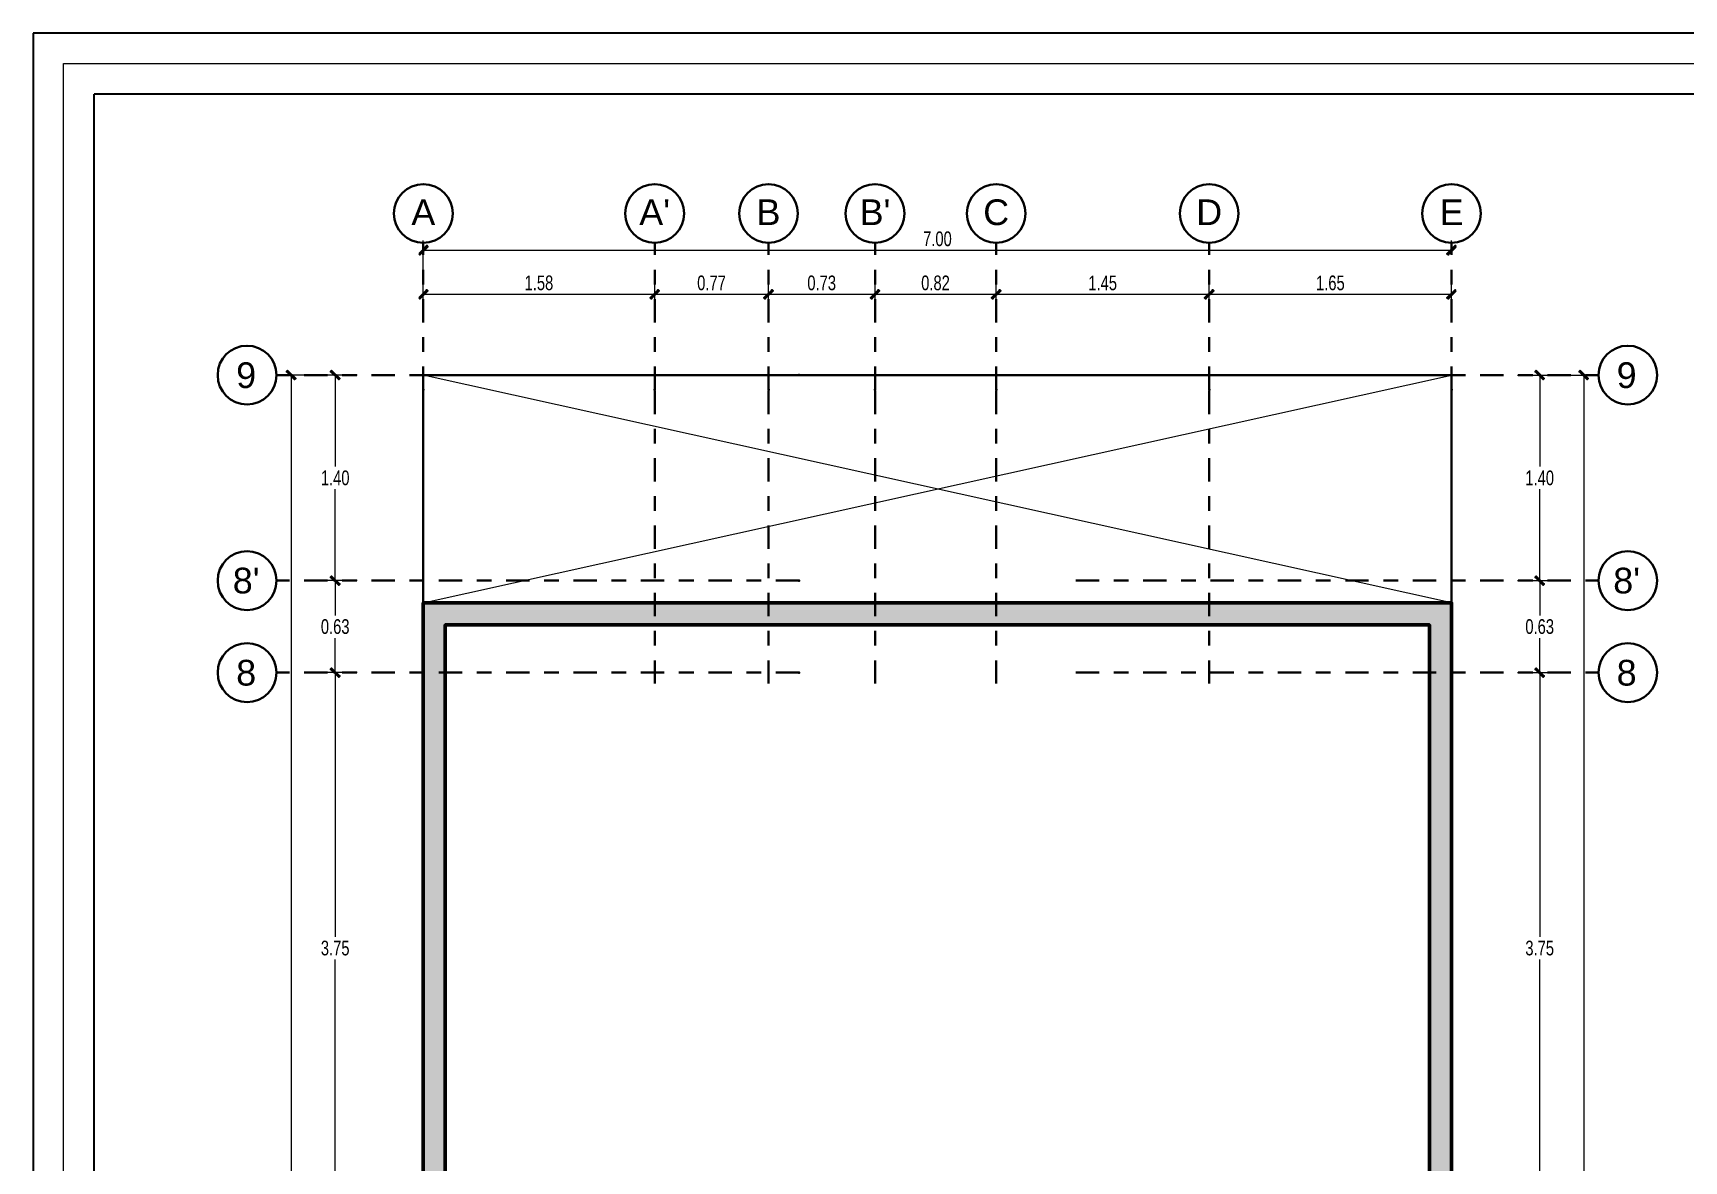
# Model space of a CAD drawing. Header units: millimetres. Extents: x 10559 to 10691, y -16579 to -16550.
# Drawn here: x 10648.58 to 10659.82, y -16558.03 to -16550.35 of the extents above; entities that cross this region are included whole.
import ezdxf
from ezdxf.enums import TextEntityAlignment as Align

# ---------------------------------------------------------------- set-up
doc = ezdxf.new("R2010")
doc.units = ezdxf.units.MM
doc.linetypes.add('Punto & Rayas', pattern=[0.335139, 0.15875, -0.088194, 0, -0.088194])
doc.layers.add('Nuevo_Estructura - Forjados', color=7, linetype='Continuous')
doc.layers.add('Nuevo_Estructura - Forjados_Pluma_Nº__209', color=7, linetype='Continuous', lineweight=30, true_color=0x3e4f7b)
doc.layers.add('Nuevo_Estructura - Forjados_Pluma_Nº__219', color=7, linetype='Continuous', lineweight=13, true_color=0x404b6a)
doc.layers.add('P6', color=255, linetype='Continuous', lineweight=20)
doc.styles.add('Estilo_Generado_1', font='arial.ttf')
doc.styles.add('mahico', font='GOTHIC.TTF', dxfattribs={"width": 0.75})
doc.dimstyles.new('Copia de 50 P', dxfattribs={"dimtxt": 0.1, "dimasz": 0.01, "dimexe": 0.065, "dimexo": 0.0625, "dimgap": 0.025, "dimtad": 1, "dimtih": 1, "dimtoh": 1, "dimzin": 0, "dimdsep": 46, "dimtxsty": 'mahico', "dimblk": 'pa cotas', "dimcen": 0.09, "dimdle": 0.3, "dimclrd": 256, "dimclre": 256, "dimclrt": 256, "dimadec": 0, "dimazin": 0, "dimtfac": 1, "dimtofl": 0, "dimtmove": 0, "dimatfit": 3, "dimfxl": 0.15, "dimfxlon": 1, "dimtolj": 1, "dimtzin": 0, "dimlwd": 5, "dimlwe": 5, "dimarcsym": 0})

# ---------------------------------------------------------------- blocks, each defined once
blk = doc.blocks.new('HTRHTRHTR')
for p, q in [((3391.88, 437.54), (3391.88, -165.78)), ((4244.53, 437.54), (3391.88, 437.54)), ((3400.57, -157.09), (3400.57, 428.85)), ((4235.83, 428.85), (3400.57, 428.85))]:
    blk.add_line(p, q)
at = {"layer": 'P6', "color": 7}
for p, q in [((3396.22, -161.44), (3396.22, 433.19)), ((3396.22, 433.19), (4240.18, 433.19))]:
    blk.add_line(p, q, dxfattribs=at)
blk = doc.blocks.new('Marcador de red estándar')
at = {"layer": 'Nuevo_Estructura - Forjados_Pluma_Nº__209', "color": 167, "linetype": 'Punto & Rayas', "lineweight": 30, "true_color": 0x3e4f7b}
for p, q in [((7.9, 0), (9.9, 0)), ((9.9, 0), (10.9, 0))]:
    blk.add_line(p, q, dxfattribs=at)
at = {"layer": 'Nuevo_Estructura - Forjados_Pluma_Nº__209', "color": 167, "linetype": 'Continuous', "lineweight": 30, "true_color": 0x3e4f7b}
blk.add_circle((11.1, 0), 0.2, dxfattribs=at)
at = {"layer": 'Nuevo_Estructura - Forjados_Pluma_Nº__209', "color": 167, "linetype": 'Punto & Rayas', "lineweight": 30, "true_color": 0x3e4f7b}
blk.add_point((9.9, 0), dxfattribs=at)
blk.add_point((9.9, 0), dxfattribs=at)
at = {"layer": 'Nuevo_Estructura - Forjados_Pluma_Nº__219', "color": 167, "lineweight": 13, "true_color": 0x404b6a, "style": 'Estilo_Generado_1'}
for tag, p in [('AC_MarkerText_1_0', (-10.973, -0.04)), ('AC_MarkerText_1_1', (11.228, -0.04))]:
    blk.add_attdef(tag, text='', height=0.175, rotation=270, dxfattribs=at).set_placement(p, align=Align.TOP_CENTER)
blk = doc.blocks.new('pa cotas')
h = blk.add_hatch(color=256)
h.paths.add_polyline_path([(2.4, 3.1), (-3.1, -2.4), (-2.4, -3.1)])
h.paths.add_polyline_path([(3.1, 2.4), (2.4, 3.1), (-2.4, -3.1)])
blk.add_line((-2.4, -3.1), (2.4, 3.1))
blk.add_lwpolyline([(3.1, 2.4), (2.4, 3.1), (-3.1, -2.4), (-2.4, -3.1)], close=True)
blk = doc.blocks.new('*D487')
at = {"lineweight": 5, "transparency": 16777216}
for p, q in [((10599.703, -16552.193), (10599.488, -16552.193)), ((10599.553, -16552.203), (10599.553, -16562.116)), ((10599.553, -16572.183), (10599.553, -16562.271)), ((10599.553, -16572.193), (10599.488, -16572.193))]:
    blk.add_line(p, q, dxfattribs=at)
at = {"layer": 'Defpoints', "color": 0, "transparency": 16777216}
for p in [(10600.453, -16552.193), (10599.553, -16572.193), (10599.553, -16572.193)]:
    blk.add_point(p, dxfattribs=at)
at = {"lineweight": 5, "transparency": 16777216, "xscale": 0.01, "yscale": 0.01, "zscale": 0.01}
for p, rotation in [((10599.553, -16552.193), 90), ((10599.553, -16572.193), 270)]:
    blk.add_blockref('pa cotas', p, dxfattribs=dict(at, rotation=rotation))
at = {"transparency": 16777216, "insert": (10599.553, -16562.193), "char_height": 0.1, "attachment_point": 5, "style": 'mahico'}
blk.add_mtext('\\A1;20.00', dxfattribs=at)
blk = doc.blocks.new('Marcador de red estándar_2')
at = {"layer": 'Nuevo_Estructura - Forjados_Pluma_Nº__209', "color": 167, "linetype": 'Punto & Rayas', "lineweight": 30, "true_color": 0x3e4f7b}
for p, q in [((-0.942, 0), (-4.5, 0)), ((0.942, 0), (4.5, 0))]:
    blk.add_line(p, q, dxfattribs=at)
at = {"layer": 'Nuevo_Estructura - Forjados_Pluma_Nº__209', "color": 167, "linetype": 'Continuous', "lineweight": 30, "true_color": 0x3e4f7b}
for centre in [(-4.7, 0), (4.7, 0)]:
    blk.add_circle(centre, 0.2, dxfattribs=at)
at = {"layer": 'Nuevo_Estructura - Forjados_Pluma_Nº__209', "color": 167, "linetype": 'Punto & Rayas', "lineweight": 30, "true_color": 0x3e4f7b}
blk.add_point((0.942, 0), dxfattribs=at)
blk.add_point((0.942, 0), dxfattribs=at)
at = {"layer": 'Nuevo_Estructura - Forjados_Pluma_Nº__219', "color": 167, "lineweight": 13, "true_color": 0x404b6a, "style": 'Estilo_Generado_1'}
for tag, p in [('AC_MarkerText_1_0', (-4.7, -0.168)), ('AC_MarkerText_1_1', (4.7, -0.168))]:
    blk.add_attdef(tag, text='', height=0.175, rotation=180, dxfattribs=at).set_placement(p, align=Align.TOP_CENTER)
blk = doc.blocks.new('*D493')
at = {"lineweight": 5, "transparency": 16777216}
for p, q in [((10608.203, -16552.193), (10608.418, -16552.193)), ((10608.353, -16552.203), (10608.353, -16562.116)), ((10608.353, -16572.183), (10608.353, -16562.271)), ((10608.353, -16572.193), (10608.418, -16572.193))]:
    blk.add_line(p, q, dxfattribs=at)
at = {"layer": 'Defpoints', "color": 0, "transparency": 16777216}
for p in [(10607.453, -16552.193), (10608.353, -16572.193), (10608.353, -16572.193)]:
    blk.add_point(p, dxfattribs=at)
at = {"lineweight": 5, "transparency": 16777216, "xscale": 0.01, "yscale": 0.01, "zscale": 0.01}
for p, rotation in [((10608.353, -16552.193), 90), ((10608.353, -16572.193), 270)]:
    blk.add_blockref('pa cotas', p, dxfattribs=dict(at, rotation=rotation))
at = {"transparency": 16777216, "insert": (10608.353, -16562.193), "char_height": 0.1, "attachment_point": 5, "style": 'mahico'}
blk.add_mtext('\\A1;20.00', dxfattribs=at)
blk = doc.blocks.new('*D494')
at = {"lineweight": 5, "transparency": 16777216}
for p, q in [((10607.903, -16552.193), (10608.118, -16552.193)), ((10608.053, -16552.203), (10608.053, -16552.815)), ((10608.053, -16553.582), (10608.053, -16552.97)), ((10607.903, -16553.592), (10608.118, -16553.592))]:
    blk.add_line(p, q, dxfattribs=at)
at = {"layer": 'Defpoints', "color": 0, "transparency": 16777216}
for p in [(10607.453, -16552.193), (10607.453, -16553.592), (10608.053, -16553.592)]:
    blk.add_point(p, dxfattribs=at)
at = {"lineweight": 5, "transparency": 16777216, "xscale": 0.01, "yscale": 0.01, "zscale": 0.01}
for p, rotation in [((10608.053, -16552.193), 90), ((10608.053, -16553.592), 270)]:
    blk.add_blockref('pa cotas', p, dxfattribs=dict(at, rotation=rotation))
at = {"transparency": 16777216, "insert": (10608.053, -16552.893), "char_height": 0.1, "attachment_point": 5, "style": 'mahico'}
blk.add_mtext('\\A1;1.40', dxfattribs=at)
blk = doc.blocks.new('*D495')
at = {"lineweight": 5, "transparency": 16777216}
for p, q in [((10607.903, -16553.592), (10608.118, -16553.592)), ((10608.053, -16553.602), (10608.053, -16553.828)), ((10608.053, -16554.208), (10608.053, -16553.983)), ((10607.903, -16554.218), (10608.118, -16554.218))]:
    blk.add_line(p, q, dxfattribs=at)
at = {"layer": 'Defpoints', "color": 0, "transparency": 16777216}
for p in [(10607.453, -16553.592), (10607.453, -16554.218), (10608.053, -16554.218)]:
    blk.add_point(p, dxfattribs=at)
at = {"lineweight": 5, "transparency": 16777216, "xscale": 0.01, "yscale": 0.01, "zscale": 0.01}
for p, rotation in [((10608.053, -16553.592), 90), ((10608.053, -16554.218), 270)]:
    blk.add_blockref('pa cotas', p, dxfattribs=dict(at, rotation=rotation))
at = {"transparency": 16777216, "insert": (10608.053, -16553.905), "char_height": 0.1, "attachment_point": 5, "style": 'mahico'}
blk.add_mtext('\\A1;0.63', dxfattribs=at)
blk = doc.blocks.new('*D496')
at = {"lineweight": 5, "transparency": 16777216}
for p, q in [((10607.903, -16554.218), (10608.118, -16554.218)), ((10608.053, -16554.228), (10608.053, -16556.016)), ((10608.053, -16557.958), (10608.053, -16556.171)), ((10607.903, -16557.968), (10608.118, -16557.968))]:
    blk.add_line(p, q, dxfattribs=at)
at = {"layer": 'Defpoints', "color": 0, "transparency": 16777216}
for p in [(10607.453, -16554.218), (10607.453, -16557.968), (10608.053, -16557.968)]:
    blk.add_point(p, dxfattribs=at)
at = {"lineweight": 5, "transparency": 16777216, "xscale": 0.01, "yscale": 0.01, "zscale": 0.01}
for p, rotation in [((10608.053, -16554.218), 90), ((10608.053, -16557.968), 270)]:
    blk.add_blockref('pa cotas', p, dxfattribs=dict(at, rotation=rotation))
at = {"transparency": 16777216, "insert": (10608.053, -16556.093), "char_height": 0.1, "attachment_point": 5, "style": 'mahico'}
blk.add_mtext('\\A1;3.75', dxfattribs=at)
blk = doc.blocks.new('*D504')
at = {"lineweight": 5, "transparency": 16777216}
for p, q in [((10600.453, -16551.493), (10600.453, -16551.278)), ((10607.453, -16551.343), (10607.453, -16551.278)), ((10600.463, -16551.343), (10607.443, -16551.343))]:
    blk.add_line(p, q, dxfattribs=at)
at = {"layer": 'Defpoints', "color": 0, "transparency": 16777216}
for p in [(10607.453, -16551.343), (10607.453, -16551.343), (10600.453, -16552.243)]:
    blk.add_point(p, dxfattribs=at)
at = {"lineweight": 5, "transparency": 16777216, "xscale": 0.01, "yscale": 0.01, "zscale": 0.01, "rotation": 180}
blk.add_blockref('pa cotas', (10600.453, -16551.343), dxfattribs=at)
at = {"lineweight": 5, "transparency": 16777216, "xscale": 0.01, "yscale": 0.01, "zscale": 0.01}
blk.add_blockref('pa cotas', (10607.453, -16551.343), dxfattribs=at)
at = {"transparency": 16777216, "insert": (10603.953, -16551.266), "char_height": 0.1, "attachment_point": 5, "style": 'mahico'}
blk.add_mtext('\\A1;7.00', dxfattribs=at)
blk = doc.blocks.new('*D505')
at = {"lineweight": 5, "transparency": 16777216}
for p, q in [((10602.028, -16551.793), (10602.028, -16551.578)), ((10602.038, -16551.643), (10602.793, -16551.643)), ((10602.803, -16551.793), (10602.803, -16551.578))]:
    blk.add_line(p, q, dxfattribs=at)
at = {"layer": 'Defpoints', "color": 0, "transparency": 16777216}
for p in [(10602.803, -16551.643), (10602.028, -16552.193), (10602.803, -16552.193)]:
    blk.add_point(p, dxfattribs=at)
at = {"lineweight": 5, "transparency": 16777216, "xscale": 0.01, "yscale": 0.01, "zscale": 0.01, "rotation": 180}
blk.add_blockref('pa cotas', (10602.028, -16551.643), dxfattribs=at)
at = {"lineweight": 5, "transparency": 16777216, "xscale": 0.01, "yscale": 0.01, "zscale": 0.01}
blk.add_blockref('pa cotas', (10602.803, -16551.643), dxfattribs=at)
at = {"transparency": 16777216, "insert": (10602.415, -16551.566), "char_height": 0.1, "attachment_point": 5, "style": 'mahico'}
blk.add_mtext('\\A1;0.77', dxfattribs=at)
blk = doc.blocks.new('*D506')
at = {"lineweight": 5, "transparency": 16777216}
for p, q in [((10602.803, -16551.793), (10602.803, -16551.578)), ((10602.813, -16551.643), (10603.518, -16551.643)), ((10603.528, -16551.793), (10603.528, -16551.578))]:
    blk.add_line(p, q, dxfattribs=at)
at = {"layer": 'Defpoints', "color": 0, "transparency": 16777216}
for p in [(10603.528, -16551.643), (10602.803, -16552.193), (10603.528, -16552.193)]:
    blk.add_point(p, dxfattribs=at)
at = {"lineweight": 5, "transparency": 16777216, "xscale": 0.01, "yscale": 0.01, "zscale": 0.01, "rotation": 180}
blk.add_blockref('pa cotas', (10602.803, -16551.643), dxfattribs=at)
at = {"lineweight": 5, "transparency": 16777216, "xscale": 0.01, "yscale": 0.01, "zscale": 0.01}
blk.add_blockref('pa cotas', (10603.528, -16551.643), dxfattribs=at)
at = {"transparency": 16777216, "insert": (10603.165, -16551.566), "char_height": 0.1, "attachment_point": 5, "style": 'mahico'}
blk.add_mtext('\\A1;0.73', dxfattribs=at)
blk = doc.blocks.new('*D507')
at = {"lineweight": 5, "transparency": 16777216}
for p, q in [((10603.528, -16551.793), (10603.528, -16551.578)), ((10603.538, -16551.643), (10604.343, -16551.643)), ((10604.353, -16551.793), (10604.353, -16551.578))]:
    blk.add_line(p, q, dxfattribs=at)
at = {"layer": 'Defpoints', "color": 0, "transparency": 16777216}
for p in [(10604.353, -16551.643), (10603.528, -16552.193), (10604.353, -16552.193)]:
    blk.add_point(p, dxfattribs=at)
at = {"lineweight": 5, "transparency": 16777216, "xscale": 0.01, "yscale": 0.01, "zscale": 0.01, "rotation": 180}
blk.add_blockref('pa cotas', (10603.528, -16551.643), dxfattribs=at)
at = {"lineweight": 5, "transparency": 16777216, "xscale": 0.01, "yscale": 0.01, "zscale": 0.01}
blk.add_blockref('pa cotas', (10604.353, -16551.643), dxfattribs=at)
at = {"transparency": 16777216, "insert": (10603.94, -16551.566), "char_height": 0.1, "attachment_point": 5, "style": 'mahico'}
blk.add_mtext('\\A1;0.82', dxfattribs=at)
blk = doc.blocks.new('*D472')
at = {"lineweight": 5, "transparency": 16777216}
for p, q in [((10604.353, -16551.793), (10604.353, -16551.578)), ((10604.363, -16551.643), (10605.793, -16551.643)), ((10605.803, -16551.793), (10605.803, -16551.578))]:
    blk.add_line(p, q, dxfattribs=at)
at = {"layer": 'Defpoints', "color": 0, "transparency": 16777216}
for p in [(10605.803, -16551.643), (10604.353, -16552.193), (10605.803, -16552.193)]:
    blk.add_point(p, dxfattribs=at)
at = {"lineweight": 5, "transparency": 16777216, "xscale": 0.01, "yscale": 0.01, "zscale": 0.01, "rotation": 180}
blk.add_blockref('pa cotas', (10604.353, -16551.643), dxfattribs=at)
at = {"lineweight": 5, "transparency": 16777216, "xscale": 0.01, "yscale": 0.01, "zscale": 0.01}
blk.add_blockref('pa cotas', (10605.803, -16551.643), dxfattribs=at)
at = {"transparency": 16777216, "insert": (10605.078, -16551.566), "char_height": 0.1, "attachment_point": 5, "style": 'mahico'}
blk.add_mtext('\\A1;1.45', dxfattribs=at)
blk = doc.blocks.new('*D473')
at = {"lineweight": 5, "transparency": 16777216}
for p, q in [((10605.803, -16551.793), (10605.803, -16551.578)), ((10605.813, -16551.643), (10607.443, -16551.643)), ((10607.453, -16551.793), (10607.453, -16551.578))]:
    blk.add_line(p, q, dxfattribs=at)
at = {"layer": 'Defpoints', "color": 0, "transparency": 16777216}
for p in [(10607.453, -16551.643), (10605.803, -16552.193), (10607.453, -16552.193)]:
    blk.add_point(p, dxfattribs=at)
at = {"lineweight": 5, "transparency": 16777216, "xscale": 0.01, "yscale": 0.01, "zscale": 0.01, "rotation": 180}
blk.add_blockref('pa cotas', (10605.803, -16551.643), dxfattribs=at)
at = {"lineweight": 5, "transparency": 16777216, "xscale": 0.01, "yscale": 0.01, "zscale": 0.01}
blk.add_blockref('pa cotas', (10607.453, -16551.643), dxfattribs=at)
at = {"transparency": 16777216, "insert": (10606.628, -16551.566), "char_height": 0.1, "attachment_point": 5, "style": 'mahico'}
blk.add_mtext('\\A1;1.65', dxfattribs=at)
blk = doc.blocks.new('*D474')
at = {"lineweight": 5, "transparency": 16777216}
for p, q in [((10600.003, -16552.193), (10599.788, -16552.193)), ((10599.853, -16552.203), (10599.853, -16552.815)), ((10599.853, -16553.582), (10599.853, -16552.97)), ((10600.003, -16553.592), (10599.788, -16553.592))]:
    blk.add_line(p, q, dxfattribs=at)
at = {"layer": 'Defpoints', "color": 0, "transparency": 16777216}
for p in [(10600.453, -16552.193), (10599.853, -16553.592), (10600.453, -16553.592)]:
    blk.add_point(p, dxfattribs=at)
at = {"lineweight": 5, "transparency": 16777216, "xscale": 0.01, "yscale": 0.01, "zscale": 0.01}
for p, rotation in [((10599.853, -16552.193), 90), ((10599.853, -16553.592), 270)]:
    blk.add_blockref('pa cotas', p, dxfattribs=dict(at, rotation=rotation))
at = {"transparency": 16777216, "insert": (10599.853, -16552.893), "char_height": 0.1, "attachment_point": 5, "style": 'mahico'}
blk.add_mtext('\\A1;1.40', dxfattribs=at)
blk = doc.blocks.new('*D475')
at = {"lineweight": 5, "transparency": 16777216}
for p, q in [((10600.003, -16553.592), (10599.788, -16553.592)), ((10599.853, -16553.602), (10599.853, -16553.828)), ((10599.853, -16554.208), (10599.853, -16553.983)), ((10600.003, -16554.218), (10599.788, -16554.218))]:
    blk.add_line(p, q, dxfattribs=at)
at = {"layer": 'Defpoints', "color": 0, "transparency": 16777216}
for p in [(10600.453, -16553.592), (10599.853, -16554.218), (10600.453, -16554.218)]:
    blk.add_point(p, dxfattribs=at)
at = {"lineweight": 5, "transparency": 16777216, "xscale": 0.01, "yscale": 0.01, "zscale": 0.01}
for p, rotation in [((10599.853, -16553.592), 90), ((10599.853, -16554.218), 270)]:
    blk.add_blockref('pa cotas', p, dxfattribs=dict(at, rotation=rotation))
at = {"transparency": 16777216, "insert": (10599.853, -16553.905), "char_height": 0.1, "attachment_point": 5, "style": 'mahico'}
blk.add_mtext('\\A1;0.63', dxfattribs=at)
blk = doc.blocks.new('*D476')
at = {"lineweight": 5, "transparency": 16777216}
for p, q in [((10600.003, -16554.218), (10599.788, -16554.218)), ((10599.853, -16554.228), (10599.853, -16556.016)), ((10599.853, -16557.958), (10599.853, -16556.171)), ((10600.003, -16557.968), (10599.788, -16557.968))]:
    blk.add_line(p, q, dxfattribs=at)
at = {"layer": 'Defpoints', "color": 0, "transparency": 16777216}
for p in [(10600.453, -16554.218), (10599.853, -16557.968), (10600.453, -16557.968)]:
    blk.add_point(p, dxfattribs=at)
at = {"lineweight": 5, "transparency": 16777216, "xscale": 0.01, "yscale": 0.01, "zscale": 0.01}
for p, rotation in [((10599.853, -16554.218), 90), ((10599.853, -16557.968), 270)]:
    blk.add_blockref('pa cotas', p, dxfattribs=dict(at, rotation=rotation))
at = {"transparency": 16777216, "insert": (10599.853, -16556.093), "char_height": 0.1, "attachment_point": 5, "style": 'mahico'}
blk.add_mtext('\\A1;3.75', dxfattribs=at)
blk = doc.blocks.new('*D486')
at = {"lineweight": 5, "transparency": 16777216}
for p, q in [((10600.453, -16551.793), (10600.453, -16551.578)), ((10600.463, -16551.643), (10602.018, -16551.643)), ((10602.028, -16551.793), (10602.028, -16551.578))]:
    blk.add_line(p, q, dxfattribs=at)
at = {"layer": 'Defpoints', "color": 0, "transparency": 16777216}
for p in [(10602.028, -16551.643), (10602.028, -16552.193), (10600.453, -16552.243)]:
    blk.add_point(p, dxfattribs=at)
at = {"lineweight": 5, "transparency": 16777216, "xscale": 0.01, "yscale": 0.01, "zscale": 0.01, "rotation": 180}
blk.add_blockref('pa cotas', (10600.453, -16551.643), dxfattribs=at)
at = {"lineweight": 5, "transparency": 16777216, "xscale": 0.01, "yscale": 0.01, "zscale": 0.01}
blk.add_blockref('pa cotas', (10602.028, -16551.643), dxfattribs=at)
at = {"transparency": 16777216, "insert": (10601.24, -16551.566), "char_height": 0.1, "attachment_point": 5, "style": 'mahico'}
blk.add_mtext('\\A1;1.58', dxfattribs=at)
blk = doc.blocks.new('fdvfvfdvdf')
at = {"layer": 'Nuevo_Estructura - Forjados', "color": 8, "linetype": 'Continuous', "lineweight": 15}
ref = blk.add_blockref('Marcador de red estándar', (10600.453, -16562.193), dxfattribs=dict(at, rotation=90))
ref.add_attrib('AC_MarkerText_1_1', 'A', dxfattribs={"layer": 'Nuevo_Estructura - Forjados_Pluma_Nº__219', "color": 167, "lineweight": 13, "true_color": 0x404b6a, "height": 0.175, "style": 'Estilo_Generado_1'}).set_placement((10600.453, -16550.997), align=Align.TOP_CENTER)
ref = blk.add_blockref('Marcador de red estándar', (10602.028, -16562.193), dxfattribs=dict(at, rotation=90))
ref.add_attrib('AC_MarkerText_1_1', "A'", dxfattribs={"layer": 'Nuevo_Estructura - Forjados_Pluma_Nº__219', "color": 167, "lineweight": 13, "true_color": 0x404b6a, "height": 0.175, "style": 'Estilo_Generado_1'}).set_placement((10602.028, -16550.997), align=Align.TOP_CENTER)
ref = blk.add_blockref('Marcador de red estándar', (10602.803, -16562.193), dxfattribs=dict(at, rotation=90))
ref.add_attrib('AC_MarkerText_1_1', 'B', dxfattribs={"layer": 'Nuevo_Estructura - Forjados_Pluma_Nº__219', "color": 167, "lineweight": 13, "true_color": 0x404b6a, "height": 0.175, "style": 'Estilo_Generado_1'}).set_placement((10602.803, -16550.997), align=Align.TOP_CENTER)
ref = blk.add_blockref('Marcador de red estándar', (10603.528, -16562.193), dxfattribs=dict(at, rotation=90))
ref.add_attrib('AC_MarkerText_1_1', "B'", dxfattribs={"layer": 'Nuevo_Estructura - Forjados_Pluma_Nº__219', "color": 167, "lineweight": 13, "true_color": 0x404b6a, "height": 0.175, "style": 'Estilo_Generado_1'}).set_placement((10603.528, -16550.997), align=Align.TOP_CENTER)
ref = blk.add_blockref('Marcador de red estándar', (10604.353, -16562.193), dxfattribs=dict(at, rotation=90))
ref.add_attrib('AC_MarkerText_1_1', 'C', dxfattribs={"layer": 'Nuevo_Estructura - Forjados_Pluma_Nº__219', "color": 167, "lineweight": 13, "true_color": 0x404b6a, "height": 0.175, "style": 'Estilo_Generado_1'}).set_placement((10604.353, -16550.997), align=Align.TOP_CENTER)
ref = blk.add_blockref('Marcador de red estándar', (10605.803, -16562.193), dxfattribs=dict(at, rotation=90))
ref.add_attrib('AC_MarkerText_1_1', 'D', dxfattribs={"layer": 'Nuevo_Estructura - Forjados_Pluma_Nº__219', "color": 167, "lineweight": 13, "true_color": 0x404b6a, "height": 0.175, "style": 'Estilo_Generado_1'}).set_placement((10605.803, -16550.997), align=Align.TOP_CENTER)
ref = blk.add_blockref('Marcador de red estándar', (10607.453, -16562.193), dxfattribs=dict(at, rotation=90))
ref.add_attrib('AC_MarkerText_1_1', 'E', dxfattribs={"layer": 'Nuevo_Estructura - Forjados_Pluma_Nº__219', "color": 167, "lineweight": 13, "true_color": 0x404b6a, "height": 0.175, "style": 'Estilo_Generado_1'}).set_placement((10607.453, -16550.997), align=Align.TOP_CENTER)
ref = blk.add_blockref('Marcador de red estándar_2', (10603.953, -16552.193), dxfattribs=dict(at, rotation=180))
ref.add_attrib('AC_MarkerText_1', '9', dxfattribs={"layer": 'Nuevo_Estructura - Forjados_Pluma_Nº__219', "color": 167, "lineweight": 13, "true_color": 0x404b6a, "height": 0.175, "style": 'Estilo_Generado_1'}).set_placement((10608.645, -16552.106), align=Align.TOP_CENTER)
ref.add_attrib('AC_MarkerText_1_1', '9', dxfattribs={"layer": 'Nuevo_Estructura - Forjados_Pluma_Nº__219', "color": 167, "lineweight": 13, "true_color": 0x404b6a, "height": 0.175, "style": 'Estilo_Generado_1'}).set_placement((10599.247, -16552.106), align=Align.TOP_CENTER)
ref = blk.add_blockref('Marcador de red estándar_2', (10603.953, -16553.592), dxfattribs=dict(at, rotation=180))
ref.add_attrib('AC_MarkerText_1', "8'", dxfattribs={"layer": 'Nuevo_Estructura - Forjados_Pluma_Nº__219', "color": 167, "lineweight": 13, "true_color": 0x404b6a, "height": 0.175, "style": 'Estilo_Generado_1'}).set_placement((10608.645, -16553.504), align=Align.TOP_CENTER)
ref.add_attrib('AC_MarkerText_1_1', "8'", dxfattribs={"layer": 'Nuevo_Estructura - Forjados_Pluma_Nº__219', "color": 167, "lineweight": 13, "true_color": 0x404b6a, "height": 0.175, "style": 'Estilo_Generado_1'}).set_placement((10599.247, -16553.504), align=Align.TOP_CENTER)
ref = blk.add_blockref('Marcador de red estándar_2', (10603.953, -16554.218), dxfattribs=dict(at, rotation=180))
ref.add_attrib('AC_MarkerText_1', '8', dxfattribs={"layer": 'Nuevo_Estructura - Forjados_Pluma_Nº__219', "color": 167, "lineweight": 13, "true_color": 0x404b6a, "height": 0.175, "style": 'Estilo_Generado_1'}).set_placement((10608.645, -16554.131), align=Align.TOP_CENTER)
ref.add_attrib('AC_MarkerText_1_1', '8', dxfattribs={"layer": 'Nuevo_Estructura - Forjados_Pluma_Nº__219', "color": 167, "lineweight": 13, "true_color": 0x404b6a, "height": 0.175, "style": 'Estilo_Generado_1'}).set_placement((10599.247, -16554.131), align=Align.TOP_CENTER)
dim = blk.add_linear_dim(base=(10607.453, -16551.343), p1=(10600.453, -16552.243), p2=(10607.453, -16551.343), dimstyle='Copia de 50 P')
dim.commit()
dim.dimension.update_dxf_attribs({"geometry": '*D504', "text_midpoint": (10603.953, -16551.266)})
for base, p1, p2, picture, middle in [((10602.027745453, -16551.643130556), (10600.452745452, -16552.243130385), (10602.027745453, -16552.193130385), '*D486', (10601.240245453, -16551.56561526)), ((10602.802745452, -16551.643130556), (10602.027745453, -16552.193130385), (10602.802745452, -16552.193130385), '*D505', (10602.415245453, -16551.56561526)), ((10603.527745453, -16551.643130556), (10602.802745452, -16552.193130385), (10603.527745453, -16552.193130385), '*D506', (10603.165245453, -16551.56561526)), ((10604.352745452, -16551.643130556), (10603.527745453, -16552.193130385), (10604.352745452, -16552.193130385), '*D507', (10603.940245453, -16551.56561526)), ((10605.803, -16551.643), (10604.353, -16552.193), (10605.803, -16552.193), '*D472', (10605.078, -16551.566)), ((10607.453, -16551.643), (10605.803, -16552.193), (10607.453, -16552.193), '*D473', (10606.628, -16551.566))]:
    dim = blk.add_linear_dim(base=base, p1=p1, p2=p2, dimstyle='Copia de 50 P', override={"dimtmove": 1})
    dim.commit()
    dim.dimension.update_dxf_attribs({"geometry": picture, "text_midpoint": middle})
for base, p1, p2, picture, middle in [((10599.553, -16572.193), (10600.453, -16552.193), (10599.553, -16572.193), '*D487', (10599.553, -16562.193)), ((10608.353, -16572.193), (10607.453, -16552.193), (10608.353, -16572.193), '*D493', (10608.353, -16562.193))]:
    dim = blk.add_linear_dim(base=base, p1=p1, p2=p2, angle=270, dimstyle='Copia de 50 P')
    dim.commit()
    dim.dimension.update_dxf_attribs({"geometry": picture, "text_midpoint": middle})
for base, p1, p2, picture, middle in [((10599.853, -16553.592), (10600.453, -16552.193), (10600.453, -16553.592), '*D474', (10599.853, -16552.893)), ((10608.053, -16553.592), (10607.453, -16552.193), (10607.453, -16553.592), '*D494', (10608.053, -16552.893)), ((10599.853, -16554.218), (10600.453, -16553.592), (10600.453, -16554.218), '*D475', (10599.853, -16553.905)), ((10608.053, -16554.218), (10607.453, -16553.592), (10607.453, -16554.218), '*D495', (10608.053, -16553.905)), ((10599.853, -16557.968), (10600.453, -16554.218), (10600.453, -16557.968), '*D476', (10599.853, -16556.093)), ((10608.053, -16557.968), (10607.453, -16554.218), (10607.453, -16557.968), '*D496', (10608.053, -16556.093))]:
    dim = blk.add_linear_dim(base=base, p1=p1, p2=p2, angle=270, dimstyle='Copia de 50 P', override={"dimtmove": 1})
    dim.commit()
    dim.dimension.update_dxf_attribs({"geometry": picture, "text_midpoint": middle})

msp = doc.modelspace()

# ---------------------------------------------------------------- hatches: boundary and pattern name
h = msp.add_hatch(color=256)
h.dxf.hatch_style = 1
h.paths.add_polyline_path([(10651.23274, -16558.32982), (10651.23274, -16554.22982), (10658.23274, -16554.22982), (10658.23274, -16558.32982), (10658.08274, -16558.32982), (10658.08274, -16554.37982), (10651.38274, -16554.37982), (10651.38274, -16558.32982)])

# ---------------------------------------------------------------- linework, layer by layer
for p, q in [((10658.23274, -16552.67982), (10651.23274, -16552.67982)), ((10651.23274, -16552.67982), (10651.23274, -16572.67982)), ((10658.23274, -16572.67982), (10658.23274, -16552.67982)), ((10658.23274, -16554.22982), (10651.23274, -16554.22982)), ((10658.08274, -16554.37982), (10651.38274, -16554.37982))]:
    msp.add_line(p, q)
at = {"color": 251, "lineweight": 9, "true_color": 0x636466}
for p, q in [((10651.23274, -16554.22982), (10658.23274, -16552.67982)), ((10658.23274, -16554.22982), (10651.23274, -16552.67982))]:
    msp.add_line(p, q, dxfattribs=at)
msp.add_lwpolyline([(10651.23274, -16552.67982), (10658.23274, -16552.67982), (10658.23274, -16572.67982), (10651.23274, -16572.67982)], close=True)
at = {"color": 251, "lineweight": 50, "true_color": 0x636466}
msp.add_lwpolyline([(10651.23274, -16558.32982), (10651.23274, -16554.22982), (10658.23274, -16554.22982), (10658.23274, -16558.32982), (10658.08274, -16558.32982), (10658.08274, -16554.37982), (10651.38274, -16554.37982), (10651.38274, -16558.32982)], close=True, dxfattribs=at)

# ---------------------------------------------------------------- block references
at = {"color": 251, "lineweight": 60, "xscale": 0.04776345228451045, "yscale": 0.04776345228451045, "zscale": 0.04776345228451045}
msp.add_blockref('HTRHTRHTR', (10486.56822, -16571.25012), dxfattribs=at)
msp.add_blockref('fdvfvfdvdf', (50.77999, -0.48669))

doc.saveas('drawing.dxf')
